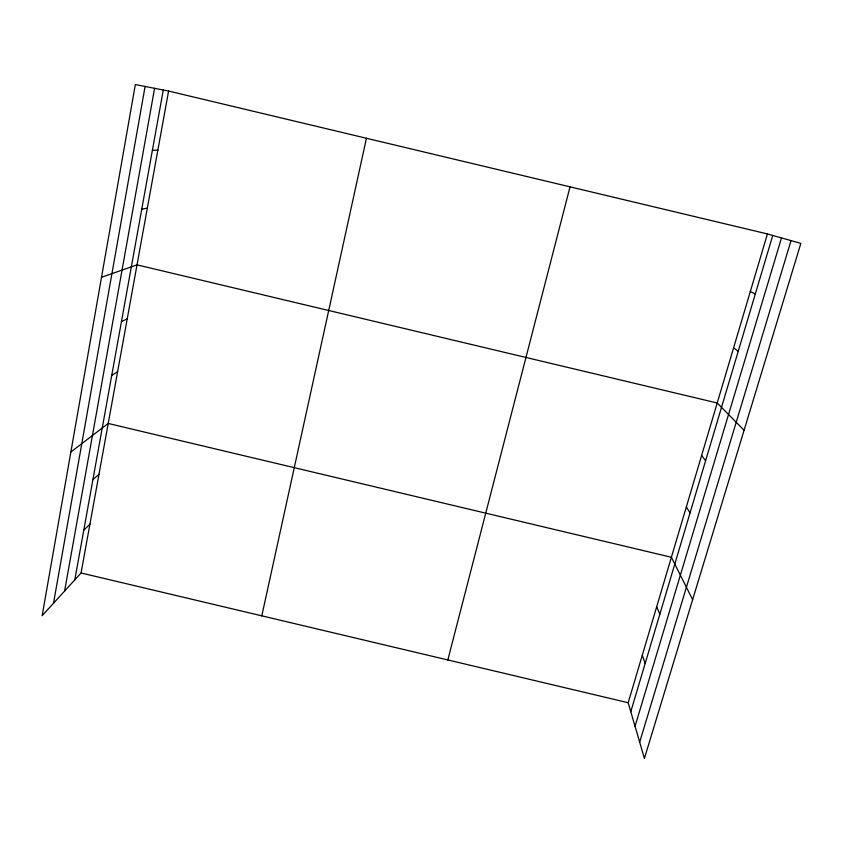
<?xml version="1.0" encoding="UTF-8"?>
<svg xmlns="http://www.w3.org/2000/svg" width="843" height="843" viewBox="0 0 843 843"><rect width="100%" height="100%" fill="white"/><g stroke="black" fill="none" stroke-linecap="round" stroke-linejoin="round"><path stroke-width="1.26" d="M53.509 603.23L145.101 86.471M64.595 591.059L154.585 88.315M74.806 579.847L163.279 90.011M81.065 572.977L168.589 91.044L135.323 84.563L42.15 615.706L81.065 572.977L628.183 702.725L644.4 758.437L800.85 243.374L767.425 233.943L168.589 91.044M261.804 615.843L366.442 138.263M447.823 659.953L570.037 186.84M628.183 702.725L767.425 233.943M630.785 711.692L772.757 235.45M635.042 726.308L781.493 237.916M639.668 742.177L791.029 240.603M83.763 530.236L89.948 524.093M92.909 479.646L98.989 474.272M70.865 452.006L108.22 423.46L671.386 557.265L692.619 599.679M111.74 375.388L117.63 371.637M121.434 321.668L127.23 318.78M101.508 277.294L137.019 264.86L717.214 402.996L744.084 430.257M141.761 209.169L147.325 208.137M152.404 150.233L157.841 150.223M750.333 291.488L755.307 293.996M733.6 347.832L738.226 351.278M701.629 455.452L705.623 460.657M686.36 506.864L690.048 512.892M656.708 606.697L659.837 614.252M642.303 655.169L645.169 663.452"/></g></svg>
